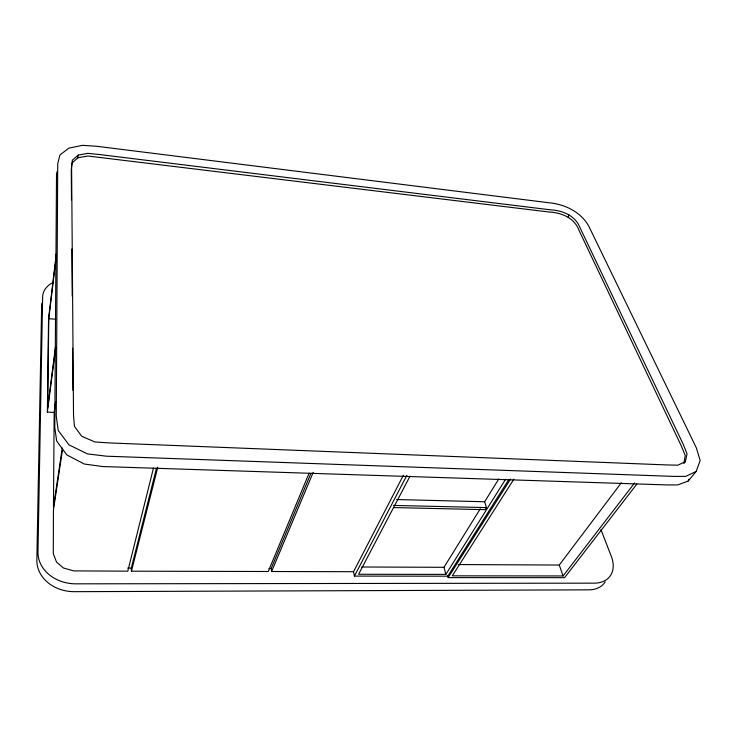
<?xml version="1.0" encoding="UTF-8"?>
<svg xmlns="http://www.w3.org/2000/svg" width="737" height="737" viewBox="0 0 737 737"><rect width="100%" height="100%" fill="white"/><g stroke="black" fill="none" stroke-linecap="round" stroke-linejoin="round"><path stroke-width="1.11" d="M55.625 401.693L54.169 412.425L53.46 507.093L62.295 447.995M54.169 412.425L47.361 412.094L48.559 318.67L56.325 253.657M56.445 254.698L48.789 318.688L47.665 407.45L55.422 347.311M77.864 157.792L78.168 155.129L87.74 153.36L98.979 154.475L551.156 209.916C562.736 210.487 575.293 215.821 579.807 227.236L683.273 444.393L687.05 453.872L685.373 461.62L683.89 463.481L685.235 455.438L681.347 446.042L578.748 229.76C574.363 218.078 561.548 212.68 549.82 212.099L87.841 156.014L77.864 157.792L71.913 163.117L71.268 170.247L71.489 199.828M47.361 412.094L55.699 347.597M62.627 448.769L53.442 510.013L53.285 553.69L56.565 562.138L63.456 567.987L73.562 570.88L127.796 571.175L153.443 468.133M309.079 473.209L268.25 571.507L131.453 571.184L131.306 568.08L156.465 468.271M131.453 571.184L157.792 467.184M57.136 171.592L56.528 173.72L54.768 427.46L56.666 441.012L66.781 454.886L84.313 464.034L102.922 466.549L667.344 484.928L677.681 484.937L688.183 481.068L696.189 471.422L700.15 460.57L696.354 447.875L588.881 226.379C581.014 211.934 564.68 204.112 548.743 202.73L96.584 146.258L82.599 145.327L68.873 148.128L59.89 155.01L57.726 163.78L56.261 416.294L58.223 430.472L68.974 444.862L87.463 453.891L106.423 456.194L674.106 476.397L685.714 476.388L696.189 471.422M568.199 217.139L568.955 214.697M403.36 475.273L353.548 571.709L271.612 571.516L271.179 568.531L310.922 473.301M271.612 571.516L313.225 472.306M688.183 481.068L689.077 479.179M508.816 479.547L447.774 576.187L354.433 576.094L406.879 475.291M410.03 476.148L358.597 574.27L445.867 574.399L505.61 479.271M445.867 574.399L443.978 567.306L480.331 508.714M393.466 507.581L485.158 509.654L486.457 507.59L484.651 501.759L498.783 478.976M636.879 484.034L564.579 577.67L448.16 577.615L510.575 479.032M513.873 479.151L452.306 575.837L563.096 575.956L634.483 483.094M458.405 564.56L559.282 565.039L621.319 482.809M78.168 155.129L72.373 160.178L71.6 167.244L73.525 415.134L74.428 426.373L81.696 436.23L94.889 441.979L109.518 442.937L667.842 464.973L677.874 465.176L685.373 461.62M361.664 566.993L443.978 567.306M127.658 568.07L131.306 568.08M268.941 568.531L271.179 568.531M393.521 505.425L486.457 507.59M396.644 499.539L484.651 501.759M48.789 318.688L55.68 319.195M600.959 529.654L611.351 556.453A32.198 22.221 37.8 0 1 594.354 583.151L75.874 583.833A37.255 30.834 2.4 0 1 37.974 552.022L42.626 296.928A30.77 20.608 8.8 0 1 53.681 282.151M559.282 565.039L563.096 575.956M447.654 575.717L448.16 577.615M353.548 571.709L354.433 576.094M71.858 249.005L72.208 296.099M72.594 348.196L72.908 390.426M41.889 303.276A30.539 20.608 8.6 0 0 41.668 305.487L36.85 560.074A36.924 30.724 1.9 0 0 74.382 591.673L588.909 589.84A31.94 22.211 38 0 0 605.197 581.861"/></g></svg>
